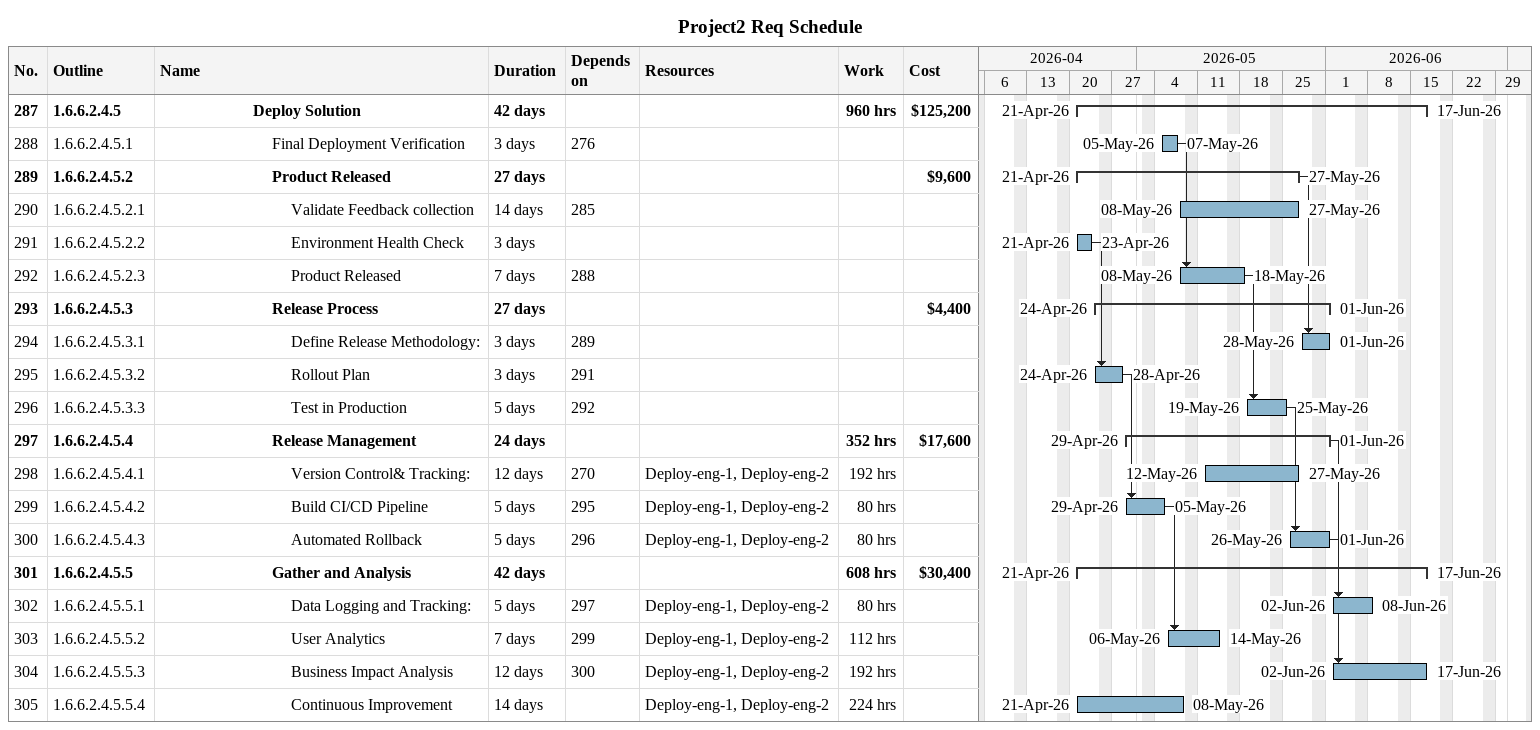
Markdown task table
Project2 Req Schedule

| ID | WBS | Task | Duration | Start | Finish | Predecessors | Resources | Work (h) | Cost ($) |
|---|---|---|---|---|---|---|---|---|---|
| 287 | 1.6.6.2.4.5 | **Deploy Solution** | 42d | 2026-04-21 | 2026-06-17 |  |  | 960 | 125200 |
| 288 | 1.6.6.2.4.5.1 | Final Deployment Verification | 3d | 2026-05-05 | 2026-05-07 | 276 |  |  |  |
| 289 | 1.6.6.2.4.5.2 | **Product Released** | 27d | 2026-04-21 | 2026-05-27 |  |  |  | 9600 |
| 290 | 1.6.6.2.4.5.2.1 | Validate Feedback collection | 14d | 2026-05-08 | 2026-05-27 | 285 |  |  |  |
| 291 | 1.6.6.2.4.5.2.2 | Environment Health Check | 3d | 2026-04-21 | 2026-04-23 |  |  |  |  |
| 292 | 1.6.6.2.4.5.2.3 | Product Released | 7d | 2026-05-08 | 2026-05-18 | 288 |  |  |  |
| 293 | 1.6.6.2.4.5.3 | **Release Process** | 27d | 2026-04-24 | 2026-06-01 |  |  |  | 4400 |
| 294 | 1.6.6.2.4.5.3.1 | Define Release Methodology: | 3d | 2026-05-28 | 2026-06-01 | 289 |  |  |  |
| 295 | 1.6.6.2.4.5.3.2 | Rollout Plan | 3d | 2026-04-24 | 2026-04-28 | 291 |  |  |  |
| 296 | 1.6.6.2.4.5.3.3 | Test in Production | 5d | 2026-05-19 | 2026-05-25 | 292 |  |  |  |
| 297 | 1.6.6.2.4.5.4 | **Release Management** | 24d | 2026-04-29 | 2026-06-01 |  |  | 352 | 17600 |
| 298 | 1.6.6.2.4.5.4.1 | Version Control& Tracking: | 12d | 2026-05-12 | 2026-05-27 | 270 | Deploy-eng-1, Deploy-eng-2 | 192 |  |
| 299 | 1.6.6.2.4.5.4.2 | Build CI/CD Pipeline | 5d | 2026-04-29 | 2026-05-05 | 295 | Deploy-eng-1, Deploy-eng-2 | 80 |  |
| 300 | 1.6.6.2.4.5.4.3 | Automated Rollback | 5d | 2026-05-26 | 2026-06-01 | 296 | Deploy-eng-1, Deploy-eng-2 | 80 |  |
| 301 | 1.6.6.2.4.5.5 | **Gather and Analysis** | 42d | 2026-04-21 | 2026-06-17 |  |  | 608 | 30400 |
| 302 | 1.6.6.2.4.5.5.1 | Data Logging and Tracking: | 5d | 2026-06-02 | 2026-06-08 | 297 | Deploy-eng-1, Deploy-eng-2 | 80 |  |
| 303 | 1.6.6.2.4.5.5.2 | User Analytics | 7d | 2026-05-06 | 2026-05-14 | 299 | Deploy-eng-1, Deploy-eng-2 | 112 |  |
| 304 | 1.6.6.2.4.5.5.3 | Business Impact Analysis | 12d | 2026-06-02 | 2026-06-17 | 300 | Deploy-eng-1, Deploy-eng-2 | 192 |  |
| 305 | 1.6.6.2.4.5.5.4 | Continuous Improvement | 14d | 2026-04-21 | 2026-05-08 |  | Deploy-eng-1, Deploy-eng-2 | 224 |  |
